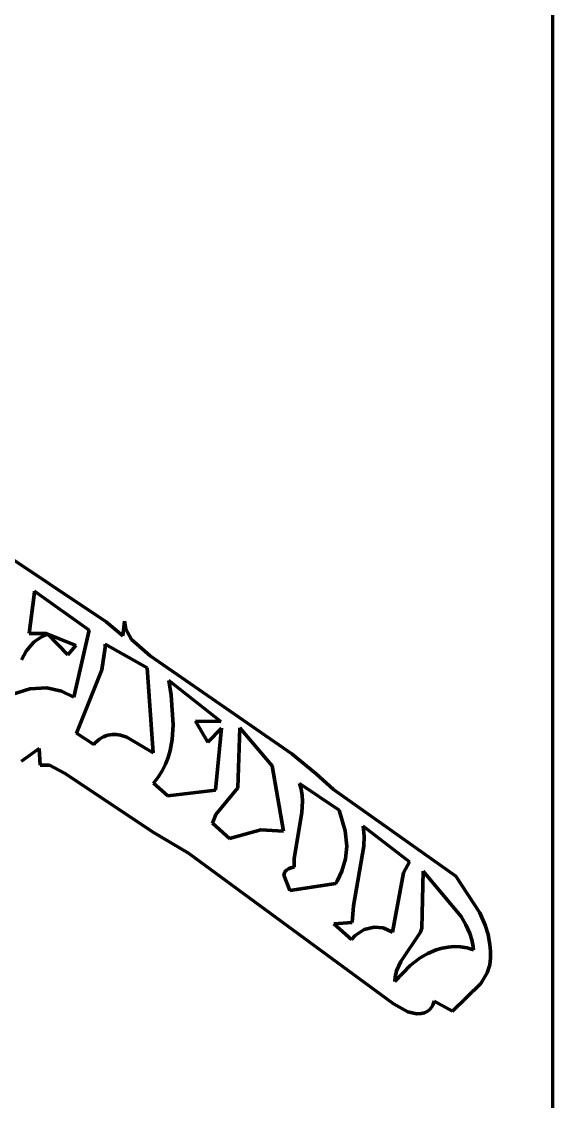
# Model space of a CAD drawing. Header units: millimetres. Extents: x 0 to 12.5, y 0 to 16.2.
# Drawn here: x 11.659 to 12.5, y 10.296 to 12.006 of the extents above; entities that cross this region are included whole.
import ezdxf

# ---------------------------------------------------------------- set-up
doc = ezdxf.new("R2010")
doc.units = ezdxf.units.MM
doc.layers.add('color#010101ff', color=7, linetype='CONTINUOUS', lineweight=100)
doc.layers.add('color#ffffffff', color=7, linetype='CONTINUOUS', lineweight=100)

msp = doc.modelspace()

# ---------------------------------------------------------------- linework, layer by layer
at = {"layer": 'color#010101ff'}
for p, q in [((11.5665, 11.2065), (11.7928, 11.0552)), ((11.6796, 11.104), (11.6788, 11.0983)), ((11.7662, 11.0421), (11.6796, 11.104)), ((11.6788, 11.0983), (11.6708, 11.0368)), ((11.7928, 11.0552), (11.8193, 11.0334)), ((11.8193, 11.0334), (11.8222, 11.0563)), ((11.8222, 11.0563), (11.8241, 11.0438)), ((11.6708, 11.0368), (11.6978, 11.0367)), ((11.6927, 11.0324), (11.6856, 11.0283)), ((11.7007, 11.0357), (11.6927, 11.0324)), ((11.6978, 11.0367), (11.7448, 11.0178)), ((11.7325, 11.0028), (11.7007, 11.0357)), ((11.7419, 10.9362), (11.7662, 11.0421)), ((11.8241, 11.0438), (11.8329, 11.0271)), ((11.6736, 11.0181), (11.6665, 11.009)), ((11.6792, 11.0235), (11.6736, 11.0181)), ((11.6856, 11.0283), (11.6792, 11.0235)), ((11.7448, 11.0178), (11.7325, 11.0028)), ((11.7915, 11.0202), (11.7912, 11.0149)), ((11.8582, 10.9824), (11.7915, 11.0202)), ((11.8329, 11.0271), (11.8625, 11.0014)), ((11.6665, 11.009), (11.659, 10.9952)), ((11.7912, 11.0149), (11.7861, 10.9792)), ((11.8625, 11.0014), (12.0873, 10.8461)), ((11.8677, 10.8478), (11.8582, 10.9824)), ((11.7861, 10.9792), (11.7461, 10.8791)), ((11.6449, 10.9406), (11.6719, 10.9492)), ((11.6719, 10.9492), (11.6991, 10.9506)), ((11.6991, 10.9506), (11.7225, 10.9456)), ((11.8922, 10.9623), (11.896, 10.9393)), ((11.9748, 10.8976), (11.8922, 10.9623)), ((11.7225, 10.9456), (11.7419, 10.9362)), ((11.896, 10.9393), (11.8993, 10.8921)), ((11.954, 10.8646), (11.9343, 10.8982)), ((11.9343, 10.8982), (11.9748, 10.8976)), ((11.7461, 10.8791), (11.7733, 10.8609)), ((11.8993, 10.8921), (11.8977, 10.8687)), ((11.9755, 10.8867), (11.954, 10.8646)), ((11.9662, 10.7885), (11.9755, 10.8867)), ((12.005, 10.8873), (12.0018, 10.7926)), ((12.0561, 10.8271), (12.005, 10.8873)), ((11.7733, 10.8609), (11.7763, 10.8642)), ((11.7763, 10.8642), (11.7795, 10.8671)), ((11.7795, 10.8671), (11.7826, 10.8695)), ((11.7826, 10.8695), (11.7858, 10.8716)), ((11.7858, 10.8716), (11.789, 10.8733)), ((11.789, 10.8733), (11.7923, 10.8747)), ((11.7923, 10.8747), (11.7956, 10.8757)), ((11.7956, 10.8757), (11.8023, 10.8767)), ((11.8023, 10.8767), (11.809, 10.8767)), ((11.809, 10.8767), (11.8158, 10.8756)), ((11.8158, 10.8756), (11.8259, 10.8724)), ((11.8259, 10.8724), (11.8677, 10.8478)), ((11.8977, 10.8687), (11.8944, 10.8517)), ((11.6867, 10.8547), (11.659, 10.8345)), ((11.6884, 10.8281), (11.6867, 10.8547)), ((11.8944, 10.8517), (11.8912, 10.8406)), ((12.0873, 10.8461), (12.1256, 10.8145)), ((11.7033, 10.8281), (11.6884, 10.8281)), ((11.7272, 10.8155), (11.7033, 10.8281)), ((11.887, 10.8298), (11.8817, 10.8194)), ((11.8912, 10.8406), (11.887, 10.8298)), ((12.0742, 10.7237), (12.0561, 10.8271)), ((11.8692, 10.7211), (11.7272, 10.8155)), ((11.8817, 10.8194), (11.8753, 10.8093)), ((12.1256, 10.8145), (12.1532, 10.7895)), ((11.8717, 10.8045), (11.8678, 10.7998)), ((11.8678, 10.7998), (11.8906, 10.7796)), ((11.8753, 10.8093), (11.8717, 10.8045)), ((12.0993, 10.7995), (12.1019, 10.7901)), ((12.1623, 10.7568), (12.0993, 10.7995)), ((11.8906, 10.7796), (11.9662, 10.7885)), ((12.0018, 10.7926), (11.9667, 10.7499)), ((12.1019, 10.7901), (12.1034, 10.7808)), ((12.1034, 10.7808), (12.104, 10.7715)), ((12.1532, 10.7895), (12.347, 10.6526)), ((12.104, 10.7715), (12.103, 10.7532)), ((11.9667, 10.7499), (11.9617, 10.7366)), ((12.103, 10.7532), (12.0907, 10.6806)), ((12.1719, 10.7243), (12.1623, 10.7568)), ((11.9617, 10.7366), (11.9882, 10.7122)), ((11.9882, 10.7122), (12.0379, 10.7257)), ((12.0379, 10.7257), (12.0742, 10.7237)), ((12.1741, 10.7), (12.1719, 10.7243)), ((12.2003, 10.7319), (12.2017, 10.7159)), ((12.2734, 10.6754), (12.2003, 10.7319)), ((11.9232, 10.6889), (11.8692, 10.7211)), ((12.2017, 10.7159), (12.2014, 10.6999)), ((12.1722, 10.6799), (12.1741, 10.7)), ((12.2014, 10.6999), (12.1849, 10.6056)), ((12.2462, 10.4518), (11.9232, 10.6889)), ((12.0907, 10.6806), (12.0908, 10.6667)), ((12.1666, 10.6602), (12.1722, 10.6799)), ((12.2643, 10.6577), (12.2734, 10.6754)), ((12.0759, 10.6591), (12.0745, 10.6541)), ((12.0788, 10.6622), (12.0759, 10.6591)), ((12.0818, 10.664), (12.0788, 10.6622)), ((12.0858, 10.6655), (12.0818, 10.664)), ((12.0908, 10.6667), (12.0858, 10.6655)), ((12.1592, 10.6447), (12.1666, 10.6602)), ((12.2465, 10.564), (12.2643, 10.6577)), ((12.2951, 10.6603), (12.2932, 10.57)), ((12.3552, 10.5885), (12.2951, 10.6603)), ((12.0745, 10.6541), (12.0839, 10.6299)), ((12.0839, 10.6299), (12.157, 10.6409)), ((12.157, 10.6409), (12.1592, 10.6447)), ((12.347, 10.6526), (12.385, 10.5946)), ((12.1849, 10.6056), (12.183, 10.5791)), ((12.363, 10.5754), (12.3552, 10.5885)), ((12.385, 10.5946), (12.3935, 10.575)), ((12.183, 10.5791), (12.1537, 10.5768)), ((12.1537, 10.5768), (12.1817, 10.5524)), ((12.2017, 10.568), (12.2175, 10.5719)), ((12.2175, 10.5719), (12.2318, 10.5704)), ((12.3693, 10.5614), (12.363, 10.5754)), ((12.3935, 10.575), (12.3982, 10.5599)), ((12.1817, 10.5524), (12.1873, 10.5583)), ((12.1873, 10.5583), (12.2017, 10.568)), ((12.2318, 10.5704), (12.2465, 10.564)), ((12.2909, 10.5638), (12.2598, 10.5171)), ((12.2932, 10.57), (12.2909, 10.5638)), ((12.3724, 10.5516), (12.3693, 10.5614)), ((12.3982, 10.5599), (12.4011, 10.5443)), ((12.3161, 10.5358), (12.3253, 10.5384)), ((12.3253, 10.5384), (12.3347, 10.5401)), ((12.3347, 10.5401), (12.3445, 10.5408)), ((12.3445, 10.5408), (12.3544, 10.5404)), ((12.3544, 10.5404), (12.3647, 10.5388)), ((12.3647, 10.5388), (12.3699, 10.5375)), ((12.3699, 10.5375), (12.3752, 10.536)), ((12.3745, 10.5413), (12.3724, 10.5516)), ((12.3752, 10.536), (12.3745, 10.5413)), ((12.4011, 10.5443), (12.402, 10.5337)), ((12.2748, 10.511), (12.2904, 10.5229)), ((12.2904, 10.5229), (12.3029, 10.5302)), ((12.3029, 10.5302), (12.3161, 10.5358)), ((12.4018, 10.523), (12.4007, 10.5121)), ((12.402, 10.5337), (12.4018, 10.523)), ((12.2505, 10.4856), (12.2748, 10.511)), ((12.253, 10.5024), (12.2509, 10.4926)), ((12.2598, 10.5171), (12.253, 10.5024)), ((12.4007, 10.5121), (12.3966, 10.4993)), ((12.2509, 10.4926), (12.2505, 10.4856)), ((12.3966, 10.4993), (12.3866, 10.4825)), ((12.3866, 10.4825), (12.3415, 10.4386)), ((12.2483, 10.4502), (12.2462, 10.4518)), ((12.3118, 10.4513), (12.3105, 10.4483)), ((12.3129, 10.4546), (12.3118, 10.4513)), ((12.3415, 10.4386), (12.3129, 10.4546)), ((12.2708, 10.4377), (12.2483, 10.4502)), ((12.2845, 10.4345), (12.2708, 10.4377)), ((12.2923, 10.4347), (12.2845, 10.4345)), ((12.2971, 10.4359), (12.2923, 10.4347)), ((12.3016, 10.438), (12.2971, 10.4359)), ((12.3056, 10.4413), (12.3016, 10.438)), ((12.3074, 10.4433), (12.3056, 10.4413)), ((12.309, 10.4456), (12.3074, 10.4433)), ((12.3105, 10.4483), (12.309, 10.4456))]:
    msp.add_line(p, q, dxfattribs=at)
at = {"layer": 'color#ffffffff'}
for p, q in [((12.5, 16.1528), (12.5, 0)), ((11.7928, 11.0552), (11.5665, 11.2065)), ((11.6788, 11.0983), (11.6796, 11.104)), ((11.6796, 11.104), (11.7662, 11.0421)), ((11.6708, 11.0368), (11.6788, 11.0983)), ((11.8193, 11.0334), (11.7928, 11.0552)), ((11.8222, 11.0563), (11.8193, 11.0334)), ((11.8241, 11.0438), (11.8222, 11.0563)), ((11.6978, 11.0367), (11.6708, 11.0368)), ((11.6856, 11.0283), (11.6927, 11.0324)), ((11.6927, 11.0324), (11.7007, 11.0357)), ((11.7448, 11.0178), (11.6978, 11.0367)), ((11.7007, 11.0357), (11.7325, 11.0028)), ((11.7662, 11.0421), (11.7419, 10.9362)), ((11.8329, 11.0271), (11.8241, 11.0438)), ((11.6665, 11.009), (11.6736, 11.0181)), ((11.6736, 11.0181), (11.6792, 11.0235)), ((11.6792, 11.0235), (11.6856, 11.0283)), ((11.7325, 11.0028), (11.7448, 11.0178)), ((11.7912, 11.0149), (11.7915, 11.0202)), ((11.7915, 11.0202), (11.8582, 10.9824)), ((11.8625, 11.0014), (11.8329, 11.0271)), ((11.659, 10.9952), (11.6665, 11.009)), ((11.7861, 10.9792), (11.7912, 11.0149)), ((12.0873, 10.8461), (11.8625, 11.0014)), ((11.8582, 10.9824), (11.8677, 10.8478)), ((11.7461, 10.8791), (11.7861, 10.9792)), ((11.6719, 10.9492), (11.6449, 10.9406)), ((11.6991, 10.9506), (11.6719, 10.9492)), ((11.7225, 10.9456), (11.6991, 10.9506)), ((11.8922, 10.9623), (11.9748, 10.8976)), ((11.896, 10.9393), (11.8922, 10.9623)), ((11.7419, 10.9362), (11.7225, 10.9456)), ((11.8993, 10.8921), (11.896, 10.9393)), ((11.9748, 10.8976), (11.9343, 10.8982)), ((11.9343, 10.8982), (11.954, 10.8646)), ((11.7733, 10.8609), (11.7461, 10.8791)), ((11.8977, 10.8687), (11.8993, 10.8921)), ((11.954, 10.8646), (11.9755, 10.8867)), ((11.9755, 10.8867), (11.9662, 10.7885)), ((12.0018, 10.7926), (12.005, 10.8873)), ((12.005, 10.8873), (12.0561, 10.8271)), ((11.7763, 10.8642), (11.7733, 10.8609)), ((11.7795, 10.8671), (11.7763, 10.8642)), ((11.7826, 10.8695), (11.7795, 10.8671)), ((11.7858, 10.8716), (11.7826, 10.8695)), ((11.789, 10.8733), (11.7858, 10.8716)), ((11.7923, 10.8747), (11.789, 10.8733)), ((11.7956, 10.8757), (11.7923, 10.8747)), ((11.8023, 10.8767), (11.7956, 10.8757)), ((11.809, 10.8767), (11.8023, 10.8767)), ((11.8158, 10.8756), (11.809, 10.8767)), ((11.8259, 10.8724), (11.8158, 10.8756)), ((11.8677, 10.8478), (11.8259, 10.8724)), ((11.8944, 10.8517), (11.8977, 10.8687)), ((11.659, 10.8345), (11.6867, 10.8547)), ((11.6867, 10.8547), (11.6884, 10.8281)), ((11.8912, 10.8406), (11.8944, 10.8517)), ((12.1256, 10.8145), (12.0873, 10.8461)), ((11.6884, 10.8281), (11.7033, 10.8281)), ((11.7033, 10.8281), (11.7272, 10.8155)), ((11.8817, 10.8194), (11.887, 10.8298)), ((11.887, 10.8298), (11.8912, 10.8406)), ((12.0561, 10.8271), (12.0742, 10.7237)), ((11.7272, 10.8155), (11.8692, 10.7211)), ((11.8753, 10.8093), (11.8817, 10.8194)), ((12.1532, 10.7895), (12.1256, 10.8145)), ((11.8678, 10.7998), (11.8717, 10.8045)), ((11.8906, 10.7796), (11.8678, 10.7998)), ((11.8717, 10.8045), (11.8753, 10.8093)), ((12.0993, 10.7995), (12.1623, 10.7568)), ((12.1019, 10.7901), (12.0993, 10.7995)), ((11.9662, 10.7885), (11.8906, 10.7796)), ((11.9667, 10.7499), (12.0018, 10.7926)), ((12.1034, 10.7808), (12.1019, 10.7901)), ((12.104, 10.7715), (12.1034, 10.7808)), ((12.347, 10.6526), (12.1532, 10.7895)), ((12.103, 10.7532), (12.104, 10.7715)), ((11.9617, 10.7366), (11.9667, 10.7499)), ((12.0907, 10.6806), (12.103, 10.7532)), ((12.1623, 10.7568), (12.1719, 10.7243)), ((11.9882, 10.7122), (11.9617, 10.7366)), ((12.0379, 10.7257), (11.9882, 10.7122)), ((12.0742, 10.7237), (12.0379, 10.7257)), ((12.1719, 10.7243), (12.1741, 10.7)), ((12.2003, 10.7319), (12.2734, 10.6754)), ((12.2017, 10.7159), (12.2003, 10.7319)), ((11.8692, 10.7211), (11.9232, 10.6889)), ((12.2014, 10.6999), (12.2017, 10.7159)), ((12.1741, 10.7), (12.1722, 10.6799)), ((12.1849, 10.6056), (12.2014, 10.6999)), ((11.9232, 10.6889), (12.2462, 10.4518)), ((12.0908, 10.6667), (12.0907, 10.6806)), ((12.1722, 10.6799), (12.1666, 10.6602)), ((12.2734, 10.6754), (12.2643, 10.6577)), ((12.0745, 10.6541), (12.0759, 10.6591)), ((12.0759, 10.6591), (12.0788, 10.6622)), ((12.0788, 10.6622), (12.0818, 10.664)), ((12.0818, 10.664), (12.0858, 10.6655)), ((12.0858, 10.6655), (12.0908, 10.6667)), ((12.1666, 10.6602), (12.1592, 10.6447)), ((12.2643, 10.6577), (12.2465, 10.564)), ((12.2932, 10.57), (12.2951, 10.6603)), ((12.2951, 10.6603), (12.3552, 10.5885)), ((12.0839, 10.6299), (12.0745, 10.6541)), ((12.157, 10.6409), (12.0839, 10.6299)), ((12.1592, 10.6447), (12.157, 10.6409)), ((12.385, 10.5946), (12.347, 10.6526)), ((12.183, 10.5791), (12.1849, 10.6056)), ((12.3552, 10.5885), (12.363, 10.5754)), ((12.3935, 10.575), (12.385, 10.5946)), ((12.1537, 10.5768), (12.183, 10.5791)), ((12.1817, 10.5524), (12.1537, 10.5768)), ((12.2175, 10.5719), (12.2017, 10.568)), ((12.2318, 10.5704), (12.2175, 10.5719)), ((12.363, 10.5754), (12.3693, 10.5614)), ((12.3982, 10.5599), (12.3935, 10.575)), ((12.1873, 10.5583), (12.1817, 10.5524)), ((12.2017, 10.568), (12.1873, 10.5583)), ((12.2465, 10.564), (12.2318, 10.5704)), ((12.2598, 10.5171), (12.2909, 10.5638)), ((12.2909, 10.5638), (12.2932, 10.57)), ((12.3693, 10.5614), (12.3724, 10.5516)), ((12.4011, 10.5443), (12.3982, 10.5599)), ((12.3253, 10.5384), (12.3161, 10.5358)), ((12.3347, 10.5401), (12.3253, 10.5384)), ((12.3445, 10.5408), (12.3347, 10.5401)), ((12.3544, 10.5404), (12.3445, 10.5408)), ((12.3647, 10.5388), (12.3544, 10.5404)), ((12.3699, 10.5375), (12.3647, 10.5388)), ((12.3752, 10.536), (12.3699, 10.5375)), ((12.3724, 10.5516), (12.3745, 10.5413)), ((12.3745, 10.5413), (12.3752, 10.536)), ((12.402, 10.5337), (12.4011, 10.5443)), ((12.2904, 10.5229), (12.2748, 10.511)), ((12.3029, 10.5302), (12.2904, 10.5229)), ((12.3161, 10.5358), (12.3029, 10.5302)), ((12.4007, 10.5121), (12.4018, 10.523)), ((12.4018, 10.523), (12.402, 10.5337)), ((12.2748, 10.511), (12.2505, 10.4856)), ((12.2509, 10.4926), (12.253, 10.5024)), ((12.253, 10.5024), (12.2598, 10.5171)), ((12.3966, 10.4993), (12.4007, 10.5121)), ((12.2505, 10.4856), (12.2509, 10.4926)), ((12.3866, 10.4825), (12.3966, 10.4993)), ((12.3415, 10.4386), (12.3866, 10.4825)), ((12.2462, 10.4518), (12.2483, 10.4502)), ((12.3105, 10.4483), (12.3118, 10.4513)), ((12.3118, 10.4513), (12.3129, 10.4546)), ((12.3129, 10.4546), (12.3415, 10.4386)), ((12.2483, 10.4502), (12.2708, 10.4377)), ((12.2708, 10.4377), (12.2845, 10.4345)), ((12.2845, 10.4345), (12.2923, 10.4347)), ((12.2923, 10.4347), (12.2971, 10.4359)), ((12.2971, 10.4359), (12.3016, 10.438)), ((12.3016, 10.438), (12.3056, 10.4413)), ((12.3056, 10.4413), (12.3074, 10.4433)), ((12.3074, 10.4433), (12.309, 10.4456)), ((12.309, 10.4456), (12.3105, 10.4483))]:
    msp.add_line(p, q, dxfattribs=at)

doc.saveas('drawing.dxf')
